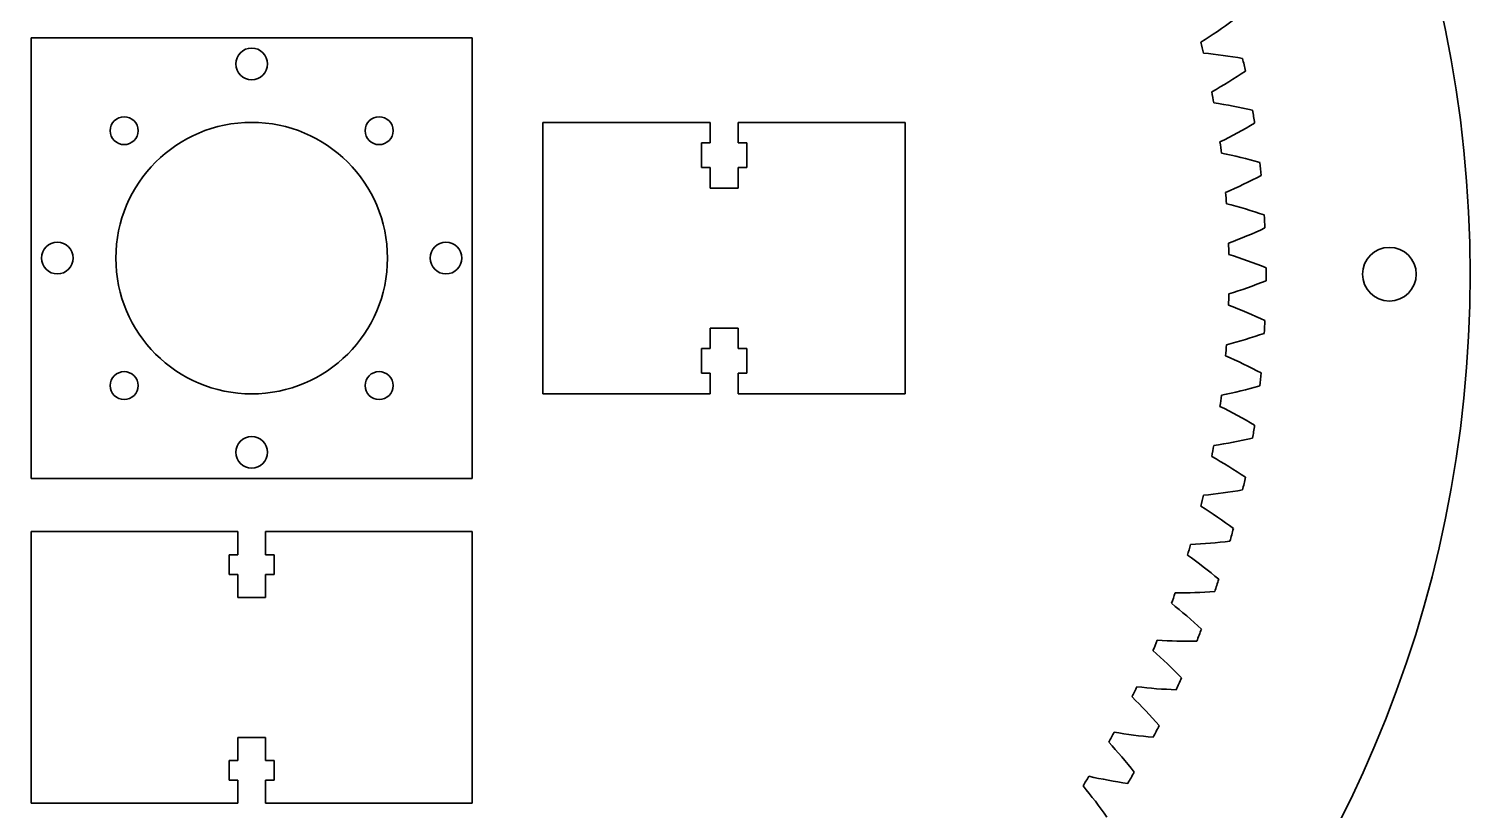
# Model space of a CAD drawing. Header units: inches. Extents: x -10.4 to 15.5, y -3.4 to 11.2.
# Drawn here: x 8.59 to 15.49, y 0.85 to 4.59 of the extents above; entities that cross this region are included whole.
import ezdxf

# ---------------------------------------------------------------- set-up
doc = ezdxf.new("R2010")
doc.units = ezdxf.units.IN
doc.header["$MEASUREMENT"] = 0
doc.layers.add('Layer 1', color=7, linetype='Continuous')

# ---------------------------------------------------------------- blocks, each defined once
blk = doc.blocks.new('block 321')
at = {"layer": 'Layer 1', "color": 7, "lineweight": 35}
blk.add_open_spline([(13.7516, 0.8186), (13.7154, 0.8702), (13.6772, 0.9203), (13.6369, 0.9689)], degree=3, dxfattribs=at)
blk = doc.blocks.new('block 322')
at = {"layer": 'Layer 1', "color": 7, "lineweight": 35}
blk.add_open_spline([(13.6369, 0.9689), (13.6464, 0.9841), (13.6557, 0.9994), (13.665, 1.0147)], degree=3, dxfattribs=at)
blk = doc.blocks.new('block 323')
at = {"layer": 'Layer 1', "color": 7, "lineweight": 35}
blk.add_open_spline([(13.665, 1.0147), (13.7265, 1.0009), (13.7886, 0.9896), (13.851, 0.9807)], degree=3, dxfattribs=at)
blk = doc.blocks.new('block 324')
at = {"layer": 'Layer 1', "color": 7, "lineweight": 35}
blk.add_open_spline([(13.851, 0.9807), (13.8615, 0.9987), (13.8719, 1.0167), (13.8822, 1.0347)], degree=3, dxfattribs=at)
blk = doc.blocks.new('block 325')
at = {"layer": 'Layer 1', "color": 7, "lineweight": 35}
blk.add_open_spline([(13.8822, 1.0347), (13.8433, 1.0844), (13.8025, 1.1324), (13.7597, 1.1788)], degree=3, dxfattribs=at)
blk = doc.blocks.new('block 326')
at = {"layer": 'Layer 1', "color": 7, "lineweight": 35}
blk.add_open_spline([(13.7597, 1.1788), (13.7684, 1.1945), (13.7769, 1.2103), (13.7854, 1.2261)], degree=3, dxfattribs=at)
blk = doc.blocks.new('block 327')
at = {"layer": 'Layer 1', "color": 7, "lineweight": 35}
blk.add_open_spline([(13.7854, 1.2261), (13.8476, 1.2155), (13.9101, 1.2074), (13.9729, 1.2019)], degree=3, dxfattribs=at)
blk = doc.blocks.new('block 328')
at = {"layer": 'Layer 1', "color": 7, "lineweight": 35}
blk.add_open_spline([(13.9729, 1.2019), (13.9825, 1.2203), (13.9919, 1.2388), (14.0012, 1.2574)], degree=3, dxfattribs=at)
blk = doc.blocks.new('block 329')
at = {"layer": 'Layer 1', "color": 7, "lineweight": 35}
blk.add_open_spline([(14.0012, 1.2574), (13.9598, 1.3049), (13.9165, 1.3508), (13.8714, 1.3949)], degree=3, dxfattribs=at)
blk = doc.blocks.new('block 330')
at = {"layer": 'Layer 1', "color": 7, "lineweight": 35}
blk.add_open_spline([(13.8714, 1.3949), (13.8792, 1.411), (13.887, 1.4272), (13.8946, 1.4434)], degree=3, dxfattribs=at)
blk = doc.blocks.new('block 331')
at = {"layer": 'Layer 1', "color": 7, "lineweight": 35}
blk.add_open_spline([(13.8946, 1.4434), (13.9572, 1.4361), (14.0201, 1.4313), (14.0831, 1.429)], degree=3, dxfattribs=at)
blk = doc.blocks.new('block 332')
at = {"layer": 'Layer 1', "color": 7, "lineweight": 35}
blk.add_open_spline([(14.0831, 1.429), (14.0917, 1.448), (14.1001, 1.467), (14.1084, 1.486)], degree=3, dxfattribs=at)
blk = doc.blocks.new('block 333')
at = {"layer": 'Layer 1', "color": 7, "lineweight": 35}
blk.add_open_spline([(14.1084, 1.486), (14.0646, 1.5313), (14.019, 1.5748), (13.9716, 1.6165)], degree=3, dxfattribs=at)
blk = doc.blocks.new('block 334')
at = {"layer": 'Layer 1', "color": 7, "lineweight": 35}
blk.add_open_spline([(13.9716, 1.6165), (13.9786, 1.633), (13.9855, 1.6496), (13.9922, 1.6662)], degree=3, dxfattribs=at)
blk = doc.blocks.new('block 335')
at = {"layer": 'Layer 1', "color": 7, "lineweight": 35}
blk.add_open_spline([(13.9922, 1.6662), (14.0551, 1.6622), (14.1182, 1.6607), (14.1812, 1.6617)], degree=3, dxfattribs=at)
blk = doc.blocks.new('block 336')
at = {"layer": 'Layer 1', "color": 7, "lineweight": 35}
blk.add_open_spline([(14.1812, 1.6617), (14.1888, 1.681), (14.1963, 1.7004), (14.2035, 1.7199)], degree=3, dxfattribs=at)
blk = doc.blocks.new('block 337')
at = {"layer": 'Layer 1', "color": 7, "lineweight": 35}
blk.add_open_spline([(14.2035, 1.7199), (14.1574, 1.7628), (14.1096, 1.8039), (14.0601, 1.843)], degree=3, dxfattribs=at)
blk = doc.blocks.new('block 338')
at = {"layer": 'Layer 1', "color": 7, "lineweight": 35}
blk.add_open_spline([(14.0601, 1.843), (14.0662, 1.8599), (14.0722, 1.8768), (14.0781, 1.8937)], degree=3, dxfattribs=at)
blk = doc.blocks.new('block 339')
at = {"layer": 'Layer 1', "color": 7, "lineweight": 35}
blk.add_open_spline([(14.0781, 1.8937), (14.1411, 1.893), (14.2041, 1.8948), (14.2671, 1.8992)], degree=3, dxfattribs=at)
blk = doc.blocks.new('block 340')
at = {"layer": 'Layer 1', "color": 7, "lineweight": 35}
blk.add_open_spline([(14.2671, 1.8992), (14.2736, 1.9189), (14.28, 1.9386), (14.2863, 1.9584)], degree=3, dxfattribs=at)
blk = doc.blocks.new('block 341')
at = {"layer": 'Layer 1', "color": 7, "lineweight": 35}
blk.add_open_spline([(14.2863, 1.9584), (14.238, 1.9989), (14.188, 2.0374), (14.1366, 2.0739)], degree=3, dxfattribs=at)
blk = doc.blocks.new('block 342')
at = {"layer": 'Layer 1', "color": 7, "lineweight": 35}
blk.add_open_spline([(14.1366, 2.0739), (14.1418, 2.0911), (14.1469, 2.1083), (14.1519, 2.1255)], degree=3, dxfattribs=at)
blk = doc.blocks.new('block 343')
at = {"layer": 'Layer 1', "color": 7, "lineweight": 35}
blk.add_open_spline([(14.1519, 2.1255), (14.2149, 2.1281), (14.2777, 2.1332), (14.3403, 2.1408)], degree=3, dxfattribs=at)
blk = doc.blocks.new('block 344')
at = {"layer": 'Layer 1', "color": 7, "lineweight": 35}
blk.add_open_spline([(14.3403, 2.1408), (14.3458, 2.1608), (14.3512, 2.1809), (14.3565, 2.201)], degree=3, dxfattribs=at)
blk = doc.blocks.new('block 345')
at = {"layer": 'Layer 1', "color": 7, "lineweight": 35}
blk.add_open_spline([(14.3565, 2.201), (14.3061, 2.2389), (14.2542, 2.2747), (14.2009, 2.3085)], degree=3, dxfattribs=at)
blk = doc.blocks.new('block 346')
at = {"layer": 'Layer 1', "color": 7, "lineweight": 35}
blk.add_open_spline([(14.2009, 2.3085), (14.2052, 2.3259), (14.2094, 2.3433), (14.2135, 2.3608)], degree=3, dxfattribs=at)
blk = doc.blocks.new('block 347')
at = {"layer": 'Layer 1', "color": 7, "lineweight": 35}
blk.add_open_spline([(14.2135, 2.3608), (14.2762, 2.3666), (14.3387, 2.375), (14.4008, 2.3859)], degree=3, dxfattribs=at)
blk = doc.blocks.new('block 348')
at = {"layer": 'Layer 1', "color": 7, "lineweight": 35}
blk.add_open_spline([(14.4008, 2.3859), (14.4053, 2.4062), (14.4096, 2.4265), (14.4138, 2.4469)], degree=3, dxfattribs=at)
blk = doc.blocks.new('block 349')
at = {"layer": 'Layer 1', "color": 7, "lineweight": 35}
blk.add_open_spline([(14.4138, 2.4469), (14.3615, 2.4821), (14.3078, 2.5152), (14.2528, 2.5461)], degree=3, dxfattribs=at)
blk = doc.blocks.new('block 350')
at = {"layer": 'Layer 1', "color": 7, "lineweight": 35}
blk.add_open_spline([(14.2528, 2.5461), (14.2562, 2.5637), (14.2595, 2.5813), (14.2627, 2.599)], degree=3, dxfattribs=at)
blk = doc.blocks.new('block 351')
at = {"layer": 'Layer 1', "color": 7, "lineweight": 35}
blk.add_open_spline([(14.2627, 2.599), (14.325, 2.6081), (14.387, 2.6198), (14.4485, 2.6339)], degree=3, dxfattribs=at)
blk = doc.blocks.new('block 352')
at = {"layer": 'Layer 1', "color": 7, "lineweight": 35}
blk.add_open_spline([(14.4485, 2.6339), (14.4518, 2.6544), (14.4551, 2.6749), (14.4582, 2.6954)], degree=3, dxfattribs=at)
blk = doc.blocks.new('block 353')
at = {"layer": 'Layer 1', "color": 7, "lineweight": 35}
blk.add_open_spline([(14.4582, 2.6954), (14.4042, 2.7279), (14.3488, 2.7581), (14.2923, 2.7861)], degree=3, dxfattribs=at)
blk = doc.blocks.new('block 354')
at = {"layer": 'Layer 1', "color": 7, "lineweight": 35}
blk.add_open_spline([(14.2923, 2.7861), (14.2947, 2.8038), (14.2971, 2.8216), (14.2993, 2.8394)], degree=3, dxfattribs=at)
blk = doc.blocks.new('block 355')
at = {"layer": 'Layer 1', "color": 7, "lineweight": 35}
blk.add_open_spline([(14.2993, 2.8394), (14.3611, 2.8518), (14.4224, 2.8667), (14.483, 2.884)], degree=3, dxfattribs=at)
blk = doc.blocks.new('block 356')
at = {"layer": 'Layer 1', "color": 7, "lineweight": 35}
blk.add_open_spline([(14.483, 2.884), (14.4853, 2.9047), (14.4875, 2.9253), (14.4895, 2.946)], degree=3, dxfattribs=at)
blk = doc.blocks.new('block 357')
at = {"layer": 'Layer 1', "color": 7, "lineweight": 35}
blk.add_open_spline([(14.4895, 2.946), (14.4339, 2.9755), (14.377, 3.0028), (14.3191, 3.0278)], degree=3, dxfattribs=at)
blk = doc.blocks.new('block 358')
at = {"layer": 'Layer 1', "color": 7, "lineweight": 35}
blk.add_open_spline([(14.3191, 3.0278), (14.3206, 3.0457), (14.322, 3.0636), (14.3233, 3.0814)], degree=3, dxfattribs=at)
blk = doc.blocks.new('block 359')
at = {"layer": 'Layer 1', "color": 7, "lineweight": 35}
blk.add_open_spline([(14.3233, 3.0814), (14.3844, 3.0971), (14.4448, 3.1151), (14.5045, 3.1356)], degree=3, dxfattribs=at)
blk = doc.blocks.new('block 360')
at = {"layer": 'Layer 1', "color": 7, "lineweight": 35}
blk.add_open_spline([(14.5045, 3.1356), (14.5057, 3.1563), (14.5068, 3.1771), (14.5077, 3.1978)], degree=3, dxfattribs=at)
blk = doc.blocks.new('block 361')
at = {"layer": 'Layer 1', "color": 7, "lineweight": 35}
blk.add_open_spline([(14.5077, 3.1978), (14.4506, 3.2244), (14.3924, 3.2487), (14.3332, 3.2706)], degree=3, dxfattribs=at)
blk = doc.blocks.new('block 362')
at = {"layer": 'Layer 1', "color": 7, "lineweight": 35}
blk.add_open_spline([(14.3332, 3.2706), (14.3338, 3.2885), (14.3343, 3.3065), (14.3347, 3.3244)], degree=3, dxfattribs=at)
blk = doc.blocks.new('block 363')
at = {"layer": 'Layer 1', "color": 7, "lineweight": 35}
blk.add_open_spline([(14.3347, 3.3244), (14.3948, 3.3432), (14.4542, 3.3644), (14.5127, 3.3879)], degree=3, dxfattribs=at)
blk = doc.blocks.new('block 364')
at = {"layer": 'Layer 1', "color": 7, "lineweight": 35}
blk.add_open_spline([(14.5127, 3.3879), (14.5128, 3.4087), (14.5128, 3.4295), (14.5127, 3.4503)], degree=3, dxfattribs=at)
blk = doc.blocks.new('block 365')
at = {"layer": 'Layer 1', "color": 7, "lineweight": 35}
blk.add_open_spline([(14.5127, 3.4503), (14.4542, 3.4738), (14.3948, 3.495), (14.3347, 3.5138)], degree=3, dxfattribs=at)
blk = doc.blocks.new('block 366')
at = {"layer": 'Layer 1', "color": 7, "lineweight": 35}
blk.add_open_spline([(14.3347, 3.5138), (14.3343, 3.5318), (14.3338, 3.5497), (14.3332, 3.5676)], degree=3, dxfattribs=at)
blk = doc.blocks.new('block 367')
at = {"layer": 'Layer 1', "color": 7, "lineweight": 35}
blk.add_open_spline([(14.3332, 3.5676), (14.3924, 3.5895), (14.4506, 3.6138), (14.5077, 3.6404)], degree=3, dxfattribs=at)
blk = doc.blocks.new('block 368')
at = {"layer": 'Layer 1', "color": 7, "lineweight": 35}
blk.add_open_spline([(14.5077, 3.6404), (14.5068, 3.6611), (14.5057, 3.6819), (14.5045, 3.7027)], degree=3, dxfattribs=at)
blk = doc.blocks.new('block 369')
at = {"layer": 'Layer 1', "color": 7, "lineweight": 35}
blk.add_open_spline([(14.5045, 3.7027), (14.4448, 3.7231), (14.3844, 3.7412), (14.3233, 3.7568)], degree=3, dxfattribs=at)
blk = doc.blocks.new('block 370')
at = {"layer": 'Layer 1', "color": 7, "lineweight": 35}
blk.add_open_spline([(14.3233, 3.7568), (14.322, 3.7747), (14.3206, 3.7925), (14.3191, 3.8104)], degree=3, dxfattribs=at)
blk = doc.blocks.new('block 371')
at = {"layer": 'Layer 1', "color": 7, "lineweight": 35}
blk.add_open_spline([(14.3191, 3.8104), (14.377, 3.8354), (14.4339, 3.8627), (14.4895, 3.8922)], degree=3, dxfattribs=at)
blk = doc.blocks.new('block 372')
at = {"layer": 'Layer 1', "color": 7, "lineweight": 35}
blk.add_open_spline([(14.4895, 3.8922), (14.4875, 3.9129), (14.4853, 3.9336), (14.483, 3.9542)], degree=3, dxfattribs=at)
blk = doc.blocks.new('block 373')
at = {"layer": 'Layer 1', "color": 7, "lineweight": 35}
blk.add_open_spline([(14.483, 3.9542), (14.4224, 3.9715), (14.3611, 3.9864), (14.2993, 3.9988)], degree=3, dxfattribs=at)
blk = doc.blocks.new('block 374')
at = {"layer": 'Layer 1', "color": 7, "lineweight": 35}
blk.add_open_spline([(14.2993, 3.9988), (14.2971, 4.0166), (14.2947, 4.0344), (14.2923, 4.0522)], degree=3, dxfattribs=at)
blk = doc.blocks.new('block 375')
at = {"layer": 'Layer 1', "color": 7, "lineweight": 35}
blk.add_open_spline([(14.2923, 4.0522), (14.3488, 4.0801), (14.4042, 4.1104), (14.4582, 4.1428)], degree=3, dxfattribs=at)
blk = doc.blocks.new('block 376')
at = {"layer": 'Layer 1', "color": 7, "lineweight": 35}
blk.add_open_spline([(14.4582, 4.1428), (14.4551, 4.1633), (14.4518, 4.1839), (14.4485, 4.2043)], degree=3, dxfattribs=at)
blk = doc.blocks.new('block 377')
at = {"layer": 'Layer 1', "color": 7, "lineweight": 35}
blk.add_open_spline([(14.4485, 4.2043), (14.387, 4.2185), (14.325, 4.2301), (14.2627, 4.2393)], degree=3, dxfattribs=at)
blk = doc.blocks.new('block 378')
at = {"layer": 'Layer 1', "color": 7, "lineweight": 35}
blk.add_open_spline([(14.2627, 4.2393), (14.2595, 4.2569), (14.2562, 4.2745), (14.2528, 4.2922)], degree=3, dxfattribs=at)
blk = doc.blocks.new('block 379')
at = {"layer": 'Layer 1', "color": 7, "lineweight": 35}
blk.add_open_spline([(14.2528, 4.2922), (14.3078, 4.3231), (14.3615, 4.3561), (14.4138, 4.3913)], degree=3, dxfattribs=at)
blk = doc.blocks.new('block 380')
at = {"layer": 'Layer 1', "color": 7, "lineweight": 35}
blk.add_open_spline([(14.4138, 4.3913), (14.4096, 4.4117), (14.4053, 4.432), (14.4008, 4.4523)], degree=3, dxfattribs=at)
blk = doc.blocks.new('block 381')
at = {"layer": 'Layer 1', "color": 7, "lineweight": 35}
blk.add_open_spline([(14.4008, 4.4523), (14.3387, 4.4632), (14.2762, 4.4716), (14.2135, 4.4775)], degree=3, dxfattribs=at)
blk = doc.blocks.new('block 382')
at = {"layer": 'Layer 1', "color": 7, "lineweight": 35}
blk.add_open_spline([(14.2135, 4.4775), (14.2094, 4.4949), (14.2052, 4.5123), (14.2009, 4.5298)], degree=3, dxfattribs=at)
blk = doc.blocks.new('block 383')
at = {"layer": 'Layer 1', "color": 7, "lineweight": 35}
blk.add_open_spline([(14.2009, 4.5298), (14.2542, 4.5635), (14.3061, 4.5994), (14.3565, 4.6372)], degree=3, dxfattribs=at)
blk = doc.blocks.new('block 483')
at = {"layer": 'Layer 1', "color": 7, "lineweight": 35}
blk.add_open_spline([(15.2318, 3.4191), (15.2318, 3.4901), (15.1743, 3.5476), (15.1033, 3.5476), (15.0324, 3.5476), (14.9748, 3.4901), (14.9748, 3.4191), (14.9748, 3.3481), (15.0324, 3.2906), (15.1033, 3.2906), (15.1743, 3.2906), (15.2318, 3.3481), (15.2318, 3.4191)], degree=3, knots=[0, 0, 0, 0, 1, 1, 1, 2, 2, 2, 3, 3, 3, 4, 4, 4, 4], dxfattribs=at)
blk = doc.blocks.new('block 485')
at = {"layer": 'Layer 1', "color": 7, "lineweight": 35}
blk.add_open_spline([(15.49, 3.4191), (15.49, 6.6224), (12.8932, 9.2191), (9.6899, 9.2191), (6.4867, 9.2191), (3.89, 6.6224), (3.89, 3.4191), (3.89, 0.2159), (6.4867, -2.3809), (9.69, -2.3809), (12.8932, -2.3809), (15.49, 0.2159), (15.49, 3.4191)], degree=3, knots=[0, 0, 0, 0, 1, 1, 1, 2, 2, 2, 3, 3, 3, 4, 4, 4, 4], dxfattribs=at)
blk = doc.blocks.new('block 502')
at = {"layer": 'Layer 1', "color": 7, "lineweight": 35}
blk.add_lwpolyline([(12.7863, 2.8461), (12.7863, 4.1461)], dxfattribs=at)
blk = doc.blocks.new('block 503')
at = {"layer": 'Layer 1', "color": 7, "lineweight": 35}
blk.add_lwpolyline([(11.9857, 2.8461), (12.7863, 2.8461)], dxfattribs=at)
blk = doc.blocks.new('block 504')
at = {"layer": 'Layer 1', "color": 7, "lineweight": 35}
blk.add_lwpolyline([(11.9857, 2.9445), (11.9857, 2.8461)], dxfattribs=at)
blk = doc.blocks.new('block 505')
at = {"layer": 'Layer 1', "color": 7, "lineweight": 35}
blk.add_lwpolyline([(12.027, 2.9445), (11.9857, 2.9445)], dxfattribs=at)
blk = doc.blocks.new('block 506')
at = {"layer": 'Layer 1', "color": 7, "lineweight": 35}
blk.add_lwpolyline([(12.027, 3.0626), (12.027, 2.9445)], dxfattribs=at)
blk = doc.blocks.new('block 507')
at = {"layer": 'Layer 1', "color": 7, "lineweight": 35}
blk.add_lwpolyline([(11.9857, 3.0626), (12.027, 3.0626)], dxfattribs=at)
blk = doc.blocks.new('block 508')
at = {"layer": 'Layer 1', "color": 7, "lineweight": 35}
blk.add_lwpolyline([(11.9857, 3.161), (11.9857, 3.0626)], dxfattribs=at)
blk = doc.blocks.new('block 509')
at = {"layer": 'Layer 1', "color": 7, "lineweight": 35}
blk.add_lwpolyline([(11.8518, 3.161), (11.9857, 3.161)], dxfattribs=at)
blk = doc.blocks.new('block 510')
at = {"layer": 'Layer 1', "color": 7, "lineweight": 35}
blk.add_lwpolyline([(11.8518, 3.0626), (11.8518, 3.161)], dxfattribs=at)
blk = doc.blocks.new('block 511')
at = {"layer": 'Layer 1', "color": 7, "lineweight": 35}
blk.add_lwpolyline([(11.8105, 3.0626), (11.8518, 3.0626)], dxfattribs=at)
blk = doc.blocks.new('block 512')
at = {"layer": 'Layer 1', "color": 7, "lineweight": 35}
blk.add_lwpolyline([(11.8105, 2.9445), (11.8105, 3.0626)], dxfattribs=at)
blk = doc.blocks.new('block 513')
at = {"layer": 'Layer 1', "color": 7, "lineweight": 35}
blk.add_lwpolyline([(11.8518, 2.9445), (11.8105, 2.9445)], dxfattribs=at)
blk = doc.blocks.new('block 514')
at = {"layer": 'Layer 1', "color": 7, "lineweight": 35}
blk.add_lwpolyline([(11.8518, 2.8461), (11.8518, 2.9445)], dxfattribs=at)
blk = doc.blocks.new('block 515')
at = {"layer": 'Layer 1', "color": 7, "lineweight": 35}
blk.add_lwpolyline([(11.0513, 2.8461), (11.8518, 2.8461)], dxfattribs=at)
blk = doc.blocks.new('block 516')
at = {"layer": 'Layer 1', "color": 7, "lineweight": 35}
blk.add_lwpolyline([(11.0513, 4.1461), (11.0513, 2.8461)], dxfattribs=at)
blk = doc.blocks.new('block 517')
at = {"layer": 'Layer 1', "color": 7, "lineweight": 35}
blk.add_lwpolyline([(11.8518, 4.1461), (11.0513, 4.1461)], dxfattribs=at)
blk = doc.blocks.new('block 518')
at = {"layer": 'Layer 1', "color": 7, "lineweight": 35}
blk.add_lwpolyline([(11.8518, 4.0477), (11.8518, 4.1461)], dxfattribs=at)
blk = doc.blocks.new('block 519')
at = {"layer": 'Layer 1', "color": 7, "lineweight": 35}
blk.add_lwpolyline([(11.8105, 4.0477), (11.8518, 4.0477)], dxfattribs=at)
blk = doc.blocks.new('block 520')
at = {"layer": 'Layer 1', "color": 7, "lineweight": 35}
blk.add_lwpolyline([(11.8105, 3.9295), (11.8105, 4.0477)], dxfattribs=at)
blk = doc.blocks.new('block 521')
at = {"layer": 'Layer 1', "color": 7, "lineweight": 35}
blk.add_lwpolyline([(11.8518, 3.9295), (11.8105, 3.9295)], dxfattribs=at)
blk = doc.blocks.new('block 522')
at = {"layer": 'Layer 1', "color": 7, "lineweight": 35}
blk.add_lwpolyline([(11.8518, 3.8311), (11.8518, 3.9295)], dxfattribs=at)
blk = doc.blocks.new('block 523')
at = {"layer": 'Layer 1', "color": 7, "lineweight": 35}
blk.add_lwpolyline([(11.9857, 3.8311), (11.8518, 3.8311)], dxfattribs=at)
blk = doc.blocks.new('block 524')
at = {"layer": 'Layer 1', "color": 7, "lineweight": 35}
blk.add_lwpolyline([(11.9857, 3.9295), (11.9857, 3.8311)], dxfattribs=at)
blk = doc.blocks.new('block 525')
at = {"layer": 'Layer 1', "color": 7, "lineweight": 35}
blk.add_lwpolyline([(12.027, 3.9295), (11.9857, 3.9295)], dxfattribs=at)
blk = doc.blocks.new('block 526')
at = {"layer": 'Layer 1', "color": 7, "lineweight": 35}
blk.add_lwpolyline([(12.027, 4.0477), (12.027, 3.9295)], dxfattribs=at)
blk = doc.blocks.new('block 527')
at = {"layer": 'Layer 1', "color": 7, "lineweight": 35}
blk.add_lwpolyline([(11.9857, 4.0477), (12.027, 4.0477)], dxfattribs=at)
blk = doc.blocks.new('block 528')
at = {"layer": 'Layer 1', "color": 7, "lineweight": 35}
blk.add_lwpolyline([(11.9857, 4.1461), (11.9857, 4.0477)], dxfattribs=at)
blk = doc.blocks.new('block 529')
at = {"layer": 'Layer 1', "color": 7, "lineweight": 35}
blk.add_lwpolyline([(12.7863, 4.1461), (11.9857, 4.1461)], dxfattribs=at)
blk = doc.blocks.new('block 558')
at = {"layer": 'Layer 1', "color": 7, "lineweight": 35}
blk.add_lwpolyline([(8.6025, 2.1863), (9.5906, 2.1863)], dxfattribs=at)
blk = doc.blocks.new('block 559')
at = {"layer": 'Layer 1', "color": 7, "lineweight": 35}
blk.add_lwpolyline([(9.5906, 2.1863), (9.5906, 2.076)], dxfattribs=at)
blk = doc.blocks.new('block 560')
at = {"layer": 'Layer 1', "color": 7, "lineweight": 35}
blk.add_lwpolyline([(9.5906, 2.076), (9.5492, 2.076)], dxfattribs=at)
blk = doc.blocks.new('block 561')
at = {"layer": 'Layer 1', "color": 7, "lineweight": 35}
blk.add_lwpolyline([(9.5492, 2.076), (9.5492, 1.9815)], dxfattribs=at)
blk = doc.blocks.new('block 562')
at = {"layer": 'Layer 1', "color": 7, "lineweight": 35}
blk.add_lwpolyline([(9.5492, 1.9815), (9.5906, 1.9815)], dxfattribs=at)
blk = doc.blocks.new('block 563')
at = {"layer": 'Layer 1', "color": 7, "lineweight": 35}
blk.add_lwpolyline([(9.5906, 1.9815), (9.5906, 1.8713)], dxfattribs=at)
blk = doc.blocks.new('block 564')
at = {"layer": 'Layer 1', "color": 7, "lineweight": 35}
blk.add_lwpolyline([(9.5906, 1.8713), (9.7244, 1.8713)], dxfattribs=at)
blk = doc.blocks.new('block 565')
at = {"layer": 'Layer 1', "color": 7, "lineweight": 35}
blk.add_lwpolyline([(9.7244, 1.9815), (9.7244, 1.8713)], dxfattribs=at)
blk = doc.blocks.new('block 566')
at = {"layer": 'Layer 1', "color": 7, "lineweight": 35}
blk.add_lwpolyline([(9.7657, 1.9815), (9.7244, 1.9815)], dxfattribs=at)
blk = doc.blocks.new('block 567')
at = {"layer": 'Layer 1', "color": 7, "lineweight": 35}
blk.add_lwpolyline([(9.7657, 2.076), (9.7657, 1.9815)], dxfattribs=at)
blk = doc.blocks.new('block 568')
at = {"layer": 'Layer 1', "color": 7, "lineweight": 35}
blk.add_lwpolyline([(9.7244, 2.076), (9.7657, 2.076)], dxfattribs=at)
blk = doc.blocks.new('block 569')
at = {"layer": 'Layer 1', "color": 7, "lineweight": 35}
blk.add_lwpolyline([(9.7244, 2.1863), (9.7244, 2.076)], dxfattribs=at)
blk = doc.blocks.new('block 570')
at = {"layer": 'Layer 1', "color": 7, "lineweight": 35}
blk.add_lwpolyline([(9.7244, 2.1863), (10.7125, 2.1863)], dxfattribs=at)
blk = doc.blocks.new('block 571')
at = {"layer": 'Layer 1', "color": 7, "lineweight": 35}
blk.add_lwpolyline([(10.7125, 0.8863), (10.7125, 2.1863)], dxfattribs=at)
blk = doc.blocks.new('block 572')
at = {"layer": 'Layer 1', "color": 7, "lineweight": 35}
blk.add_lwpolyline([(9.7244, 0.8863), (10.7125, 0.8863)], dxfattribs=at)
blk = doc.blocks.new('block 573')
at = {"layer": 'Layer 1', "color": 7, "lineweight": 35}
blk.add_lwpolyline([(9.7244, 0.8863), (9.7244, 0.9965)], dxfattribs=at)
blk = doc.blocks.new('block 574')
at = {"layer": 'Layer 1', "color": 7, "lineweight": 35}
blk.add_lwpolyline([(9.7244, 0.9965), (9.7657, 0.9965)], dxfattribs=at)
blk = doc.blocks.new('block 575')
at = {"layer": 'Layer 1', "color": 7, "lineweight": 35}
blk.add_lwpolyline([(9.7657, 0.9965), (9.7657, 1.091)], dxfattribs=at)
blk = doc.blocks.new('block 576')
at = {"layer": 'Layer 1', "color": 7, "lineweight": 35}
blk.add_lwpolyline([(9.7657, 1.091), (9.7244, 1.091)], dxfattribs=at)
blk = doc.blocks.new('block 577')
at = {"layer": 'Layer 1', "color": 7, "lineweight": 35}
blk.add_lwpolyline([(9.7244, 1.091), (9.7244, 1.2012)], dxfattribs=at)
blk = doc.blocks.new('block 578')
at = {"layer": 'Layer 1', "color": 7, "lineweight": 35}
blk.add_lwpolyline([(9.5906, 1.2012), (9.7244, 1.2012)], dxfattribs=at)
blk = doc.blocks.new('block 579')
at = {"layer": 'Layer 1', "color": 7, "lineweight": 35}
blk.add_lwpolyline([(9.5906, 1.091), (9.5906, 1.2012)], dxfattribs=at)
blk = doc.blocks.new('block 580')
at = {"layer": 'Layer 1', "color": 7, "lineweight": 35}
blk.add_lwpolyline([(9.5492, 1.091), (9.5906, 1.091)], dxfattribs=at)
blk = doc.blocks.new('block 581')
at = {"layer": 'Layer 1', "color": 7, "lineweight": 35}
blk.add_lwpolyline([(9.5492, 0.9965), (9.5492, 1.091)], dxfattribs=at)
blk = doc.blocks.new('block 582')
at = {"layer": 'Layer 1', "color": 7, "lineweight": 35}
blk.add_lwpolyline([(9.5906, 0.9965), (9.5492, 0.9965)], dxfattribs=at)
blk = doc.blocks.new('block 583')
at = {"layer": 'Layer 1', "color": 7, "lineweight": 35}
blk.add_lwpolyline([(9.5906, 0.8863), (9.5906, 0.9965)], dxfattribs=at)
blk = doc.blocks.new('block 584')
at = {"layer": 'Layer 1', "color": 7, "lineweight": 35}
blk.add_lwpolyline([(8.6025, 0.8863), (9.5906, 0.8863)], dxfattribs=at)
blk = doc.blocks.new('block 585')
at = {"layer": 'Layer 1', "color": 7, "lineweight": 35}
blk.add_lwpolyline([(8.6025, 0.8863), (8.6025, 2.1863)], dxfattribs=at)
blk = doc.blocks.new('block 586')
at = {"layer": 'Layer 1', "color": 7, "lineweight": 35}
blk.add_open_spline([(8.6516, 3.4961), (8.6516, 3.538), (8.6856, 3.5719), (8.7275, 3.5719), (8.7694, 3.5719), (8.8033, 3.538), (8.8033, 3.4961), (8.8033, 3.4542), (8.7694, 3.4202), (8.7275, 3.4202), (8.6856, 3.4202), (8.6516, 3.4542), (8.6516, 3.4961)], degree=3, knots=[0, 0, 0, 0, 1, 1, 1, 2, 2, 2, 3, 3, 3, 4, 4, 4, 4], dxfattribs=at)
blk = doc.blocks.new('block 587')
at = {"layer": 'Layer 1', "color": 7, "lineweight": 35}
blk.add_open_spline([(10.5116, 3.4961), (10.5116, 3.538), (10.5456, 3.5719), (10.5875, 3.5719), (10.6294, 3.5719), (10.6633, 3.538), (10.6633, 3.4961), (10.6633, 3.4542), (10.6294, 3.4202), (10.5875, 3.4202), (10.5456, 3.4202), (10.5116, 3.4542), (10.5116, 3.4961)], degree=3, knots=[0, 0, 0, 0, 1, 1, 1, 2, 2, 2, 3, 3, 3, 4, 4, 4, 4], dxfattribs=at)
blk = doc.blocks.new('block 588')
at = {"layer": 'Layer 1', "color": 7, "lineweight": 35}
blk.add_open_spline([(8.9803, 2.8858), (8.9803, 2.9228), (9.0103, 2.9528), (9.0472, 2.9528), (9.0842, 2.9528), (9.1142, 2.9228), (9.1142, 2.8858), (9.1142, 2.8489), (9.0842, 2.8189), (9.0472, 2.8189), (9.0103, 2.8189), (8.9803, 2.8489), (8.9803, 2.8858)], degree=3, knots=[0, 0, 0, 0, 1, 1, 1, 2, 2, 2, 3, 3, 3, 4, 4, 4, 4], dxfattribs=at)
blk = doc.blocks.new('block 589')
at = {"layer": 'Layer 1', "color": 7, "lineweight": 35}
blk.add_open_spline([(10.2008, 4.1063), (10.2008, 4.1433), (10.2307, 4.1732), (10.2677, 4.1732), (10.3047, 4.1732), (10.3346, 4.1433), (10.3346, 4.1063), (10.3346, 4.0693), (10.3047, 4.0394), (10.2677, 4.0394), (10.2307, 4.0394), (10.2008, 4.0693), (10.2008, 4.1063)], degree=3, knots=[0, 0, 0, 0, 1, 1, 1, 2, 2, 2, 3, 3, 3, 4, 4, 4, 4], dxfattribs=at)
blk = doc.blocks.new('block 590')
at = {"layer": 'Layer 1', "color": 7, "lineweight": 35}
blk.add_open_spline([(9.0075, 3.4961), (9.0075, 3.8551), (9.2985, 4.1461), (9.6575, 4.1461), (10.0164, 4.1461), (10.3075, 3.8551), (10.3075, 3.4961), (10.3075, 3.1371), (10.0164, 2.8461), (9.6575, 2.8461), (9.2985, 2.8461), (9.0075, 3.1371), (9.0075, 3.4961)], degree=3, knots=[0, 0, 0, 0, 1, 1, 1, 2, 2, 2, 3, 3, 3, 4, 4, 4, 4], dxfattribs=at)
blk = doc.blocks.new('block 591')
at = {"layer": 'Layer 1', "color": 7, "lineweight": 35}
blk.add_open_spline([(8.9803, 4.1063), (8.9803, 4.1433), (9.0103, 4.1732), (9.0472, 4.1732), (9.0842, 4.1732), (9.1142, 4.1433), (9.1142, 4.1063), (9.1142, 4.0693), (9.0842, 4.0394), (9.0472, 4.0394), (9.0103, 4.0394), (8.9803, 4.0693), (8.9803, 4.1063)], degree=3, knots=[0, 0, 0, 0, 1, 1, 1, 2, 2, 2, 3, 3, 3, 4, 4, 4, 4], dxfattribs=at)
blk = doc.blocks.new('block 592')
at = {"layer": 'Layer 1', "color": 7, "lineweight": 35}
blk.add_open_spline([(10.2008, 2.8858), (10.2008, 2.9228), (10.2307, 2.9528), (10.2677, 2.9528), (10.3047, 2.9528), (10.3346, 2.9228), (10.3346, 2.8858), (10.3346, 2.8489), (10.3047, 2.8189), (10.2677, 2.8189), (10.2307, 2.8189), (10.2008, 2.8489), (10.2008, 2.8858)], degree=3, knots=[0, 0, 0, 0, 1, 1, 1, 2, 2, 2, 3, 3, 3, 4, 4, 4, 4], dxfattribs=at)
blk = doc.blocks.new('block 593')
at = {"layer": 'Layer 1', "color": 7, "lineweight": 35}
blk.add_open_spline([(9.5816, 4.4261), (9.5816, 4.468), (9.6156, 4.5019), (9.6575, 4.5019), (9.6994, 4.5019), (9.7333, 4.468), (9.7333, 4.4261), (9.7333, 4.3842), (9.6994, 4.3502), (9.6575, 4.3502), (9.6156, 4.3502), (9.5816, 4.3842), (9.5816, 4.4261)], degree=3, knots=[0, 0, 0, 0, 1, 1, 1, 2, 2, 2, 3, 3, 3, 4, 4, 4, 4], dxfattribs=at)
blk = doc.blocks.new('block 594')
at = {"layer": 'Layer 1', "color": 7, "lineweight": 35}
blk.add_open_spline([(9.5816, 2.5661), (9.5816, 2.608), (9.6156, 2.6419), (9.6575, 2.6419), (9.6994, 2.6419), (9.7333, 2.608), (9.7333, 2.5661), (9.7333, 2.5242), (9.6994, 2.4902), (9.6575, 2.4902), (9.6156, 2.4902), (9.5816, 2.5242), (9.5816, 2.5661)], degree=3, knots=[0, 0, 0, 0, 1, 1, 1, 2, 2, 2, 3, 3, 3, 4, 4, 4, 4], dxfattribs=at)
blk = doc.blocks.new('block 595')
at = {"layer": 'Layer 1', "color": 7, "lineweight": 35}
blk.add_lwpolyline([(8.6025, 2.4411), (10.7125, 2.4411)], dxfattribs=at)
blk = doc.blocks.new('block 596')
at = {"layer": 'Layer 1', "color": 7, "lineweight": 35}
blk.add_lwpolyline([(8.6025, 4.5511), (8.6025, 2.4411)], dxfattribs=at)
blk = doc.blocks.new('block 597')
at = {"layer": 'Layer 1', "color": 7, "lineweight": 35}
blk.add_lwpolyline([(10.7125, 4.5511), (8.6025, 4.5511)], dxfattribs=at)
blk = doc.blocks.new('block 598')
at = {"layer": 'Layer 1', "color": 7, "lineweight": 35}
blk.add_lwpolyline([(10.7125, 2.4411), (10.7125, 4.5511)], dxfattribs=at)

msp = doc.modelspace()

# ---------------------------------------------------------------- block references
at = {"layer": 'Layer 1'}
for name in ['block 485', 'block 383', 'block 596', 'block 597', 'block 593', 'block 598', 'block 382', 'block 381', 'block 380', 'block 379', 'block 378', 'block 377', 'block 591', 'block 590', 'block 589', 'block 516', 'block 517', 'block 518', 'block 528', 'block 529', 'block 502', 'block 375', 'block 376', 'block 519', 'block 520', 'block 527', 'block 526', 'block 374', 'block 373', 'block 372', 'block 521', 'block 522', 'block 524', 'block 525', 'block 371', 'block 523', 'block 370', 'block 369', 'block 368', 'block 367', 'block 586', 'block 587', 'block 366', 'block 483', 'block 365', 'block 364', 'block 363', 'block 362', 'block 361', 'block 360', 'block 509', 'block 510', 'block 508', 'block 359', 'block 511', 'block 512', 'block 507', 'block 506', 'block 358', 'block 357', 'block 588', 'block 592', 'block 513', 'block 514', 'block 504', 'block 505', 'block 356', 'block 515', 'block 503', 'block 354', 'block 355', 'block 353', 'block 352', 'block 594', 'block 351', 'block 350', 'block 349', 'block 595', 'block 348', 'block 346', 'block 347', 'block 345', 'block 558', 'block 585', 'block 559', 'block 569', 'block 570', 'block 571', 'block 343', 'block 344', 'block 560', 'block 561', 'block 568', 'block 567', 'block 342', 'block 341', 'block 562', 'block 563', 'block 565', 'block 566', 'block 340', 'block 564', 'block 338', 'block 339', 'block 337', 'block 334', 'block 335', 'block 336', 'block 333', 'block 332', 'block 330', 'block 329', 'block 331', 'block 328', 'block 578', 'block 579', 'block 577', 'block 326', 'block 325', 'block 327', 'block 580', 'block 581', 'block 576', 'block 575', 'block 582', 'block 583', 'block 573', 'block 574', 'block 322', 'block 321', 'block 323', 'block 324', 'block 584', 'block 572']:
    msp.add_blockref(name, (0, 0), dxfattribs=at)

doc.saveas('drawing.dxf')
